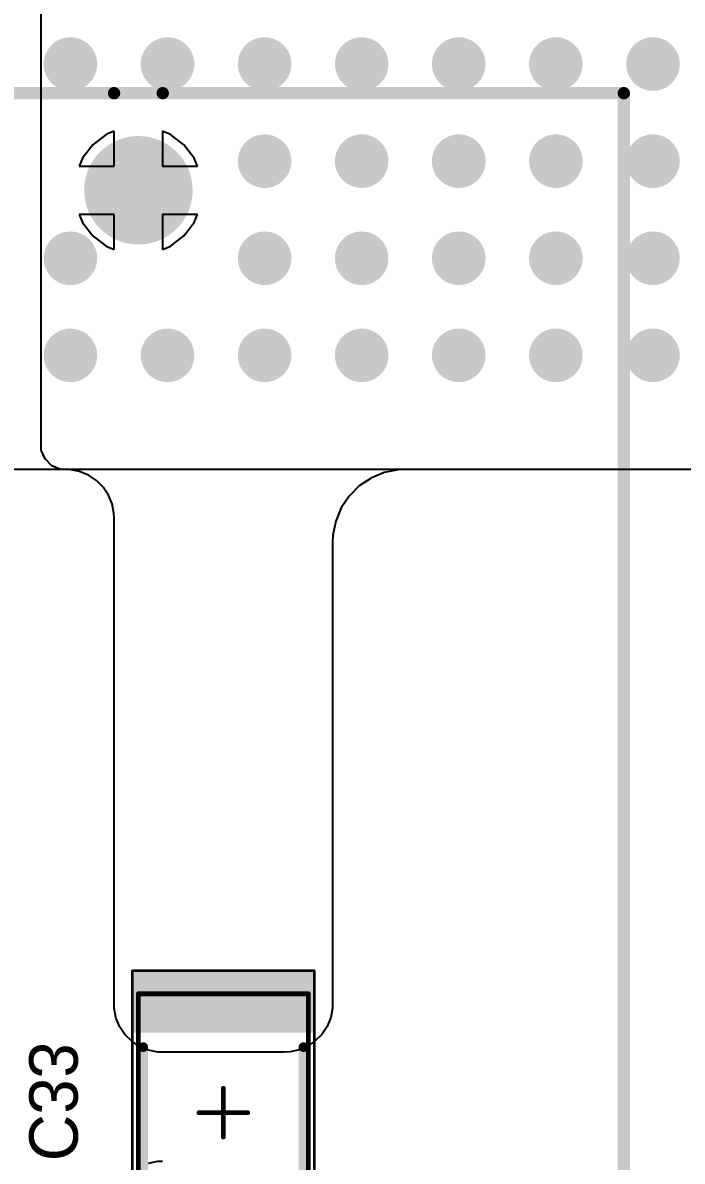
# Model space of a CAD drawing. Header units: millimetres. Extents: x 25 to 183, y 185 to 406.
# Drawn here: x 41.02 to 54.6, y 261.4 to 284.85 of the extents above; entities that cross this region are included whole.
import ezdxf

# ---------------------------------------------------------------- set-up
doc = ezdxf.new("R2010")
doc.units = ezdxf.units.MM
for name, color, linetype in [('BottomLayer', 5, 'Continuous'), ('BottomOverlay', 54, 'Continuous'), ('BottomPaste', 16, 'Continuous'), ('BottomSolder', 6, 'Continuous'), ('Mechanical13', 56, 'Continuous'), ('Mechanical15', 56, 'Continuous'), ('MultiLayer', 9, 'Continuous'), ('PadHoleLayer', 156, 'Continuous'), ('TopLayer', 1, 'Continuous'), ('TopOverlay', 2, 'Continuous'), ('TopSolder', 216, 'Continuous'), ('ViaHoleLayer', 16, 'Continuous')]:
    doc.layers.add(name, color=color, linetype=linetype)

# ---------------------------------------------------------------- blocks, each defined once
blk = doc.blocks.new('MKP_W20_H39_5_L41_5_LS37_5_1870')
at = {"layer": 'BottomLayer', "const_width": 1.016}
blk.add_lwpolyline([(-0.508, 0, 1), (0.508, 0, 1)], format="xyb", close=True, dxfattribs=at)
at = {"layer": 'BottomSolder', "const_width": 1.118}
blk.add_lwpolyline([(-0.559, 0, 1), (0.559, 0, 1)], format="xyb", close=True, dxfattribs=at)
at = {"layer": 'Mechanical13', "const_width": 0.254}
for points in [[(39.5, 10), (-2, 10)], [(-2, 0.501), (-2, 10)], [(-2, -10), (-2, 0.501)]]:
    blk.add_lwpolyline(points, dxfattribs=at)
at = {"layer": 'Mechanical13', "const_width": 0.127}
for points in [[(-2.064, 10, 1), (-1.937, 10, 1)], [(-2.064, 10, 1), (-1.937, 10, 1)], [(-2.064, 0.501, 1), (-1.937, 0.501, 1)], [(-2.064, 0.501, 1), (-1.937, 0.501, 1)]]:
    blk.add_lwpolyline(points, format="xyb", close=True, dxfattribs=at)
at = {"layer": 'MultiLayer', "const_width": 1.016}
blk.add_lwpolyline([(-0.508, 0, 1), (0.508, 0, 1)], format="xyb", close=True, dxfattribs=at)
at = {"layer": 'PadHoleLayer', "const_width": 0.6}
blk.add_lwpolyline([(-0.3, 0, 1), (0.3, 0, 1)], format="xyb", close=True, dxfattribs=at)
at = {"layer": 'TopLayer', "const_width": 1.016}
blk.add_lwpolyline([(-0.508, 0, 1), (0.508, 0, 1)], format="xyb", close=True, dxfattribs=at)
at = {"layer": 'TopOverlay', "const_width": 0.254}
for points in [[(39.5, 10), (-2, 10)], [(-2, -0.501), (-2, 10)], [(-2, -10), (-2, -0.501)]]:
    blk.add_lwpolyline(points, dxfattribs=at)
at = {"layer": 'TopOverlay', "const_width": 0.127}
for points in [[(-2.064, 10, 1), (-1.937, 10, 1)], [(-2.064, 10, 1), (-1.937, 10, 1)], [(-2.064, -0.501, 1), (-1.937, -0.501, 1)], [(-2.064, -0.501, 1), (-1.937, -0.501, 1)]]:
    blk.add_lwpolyline(points, format="xyb", close=True, dxfattribs=at)
at = {"layer": 'TopSolder', "const_width": 1.118}
blk.add_lwpolyline([(-0.559, 0, 1), (0.559, 0, 1)], format="xyb", close=True, dxfattribs=at)
blk = doc.blocks.new('SMD_C_1812_B_1882')
at = {"layer": 'BottomLayer'}
for points in [[(-2.8, 1.75), (-2.8, -1.75), (-1.75, 1.75), (-1.75, -1.75)], [(1.75, 1.75), (1.75, -1.75), (2.8, 1.75), (2.8, -1.75)]]:
    blk.add_solid(points, dxfattribs=at)
at = {"layer": 'BottomOverlay', "const_width": 0.2}
for points in [[(-1.35, 1.65), (1.35, 1.65)], [(-1.35, -1.65), (1.35, -1.65)]]:
    blk.add_lwpolyline(points, dxfattribs=at)
at = {"layer": 'BottomOverlay', "const_width": 0.1}
for points in [[(-1.4, 1.65, 1), (-1.3, 1.65, 1)], [(1.3, 1.65, 1), (1.4, 1.65, 1)], [(-1.4, -1.65, 1), (-1.3, -1.65, 1)], [(1.3, -1.65, 1), (1.4, -1.65, 1)]]:
    blk.add_lwpolyline(points, format="xyb", close=True, dxfattribs=at)
at = {"layer": 'BottomPaste'}
for points in [[(-2.8, 1.75), (-2.8, -1.75), (-1.75, 1.75), (-1.75, -1.75)], [(1.75, 1.75), (1.75, -1.75), (2.8, 1.75), (2.8, -1.75)]]:
    blk.add_solid(points, dxfattribs=at)
at = {"layer": 'BottomSolder'}
for points in [[(-2.902, 1.852), (-2.902, -1.852), (-1.648, 1.852), (-1.648, -1.852)], [(1.648, 1.852), (1.648, -1.852), (2.902, 1.852), (2.902, -1.852)]]:
    blk.add_solid(points, dxfattribs=at)
at = {"layer": 'Mechanical13', "const_width": 0.1}
for points in [[(-2.45, 1.75), (-2.45, -1.75)], [(-2.45, 1.75), (2.45, 1.75)], [(2.45, 1.75), (2.45, -1.75)], [(-2.45, -1.75), (2.45, -1.75)]]:
    blk.add_lwpolyline(points, dxfattribs=at)
at = {"layer": 'Mechanical13', "const_width": 0.05}
for points in [[(-2.475, 1.75, 1), (-2.425, 1.75, 1)], [(-2.475, 1.75, 1), (-2.425, 1.75, 1)], [(2.425, 1.75, 1), (2.475, 1.75, 1)], [(2.425, 1.75, 1), (2.475, 1.75, 1)], [(-2.475, -1.75, 1), (-2.425, -1.75, 1)], [(-2.475, -1.75, 1), (-2.425, -1.75, 1)], [(2.425, -1.75, 1), (2.475, -1.75, 1)], [(2.425, -1.75, 1), (2.475, -1.75, 1)]]:
    blk.add_lwpolyline(points, format="xyb", close=True, dxfattribs=at)
at = {"layer": 'Mechanical15'}
for points, const_width in [([(-2.925, 1.875), (-2.925, -1.875)], 0.05), ([(-2.925, 1.875), (2.925, 1.875)], 0.05), ([(2.925, 1.875), (2.925, -1.875)], 0.05), ([(0, 0.5), (0, -0.5)], 0.1), ([(-0.5, 0), (0.5, 0)], 0.1), ([(-2.925, -1.875), (2.925, -1.875)], 0.05)]:
    blk.add_lwpolyline(points, dxfattribs=dict(at, const_width=const_width))
for points, const_width in [([(-2.937, 1.875, 1), (-2.913, 1.875, 1)], 0.025), ([(-2.937, 1.875, 1), (-2.913, 1.875, 1)], 0.025), ([(2.913, 1.875, 1), (2.937, 1.875, 1)], 0.025), ([(2.913, 1.875, 1), (2.937, 1.875, 1)], 0.025), ([(-0.025, 0.5, 1), (0.025, 0.5, 1)], 0.05), ([(-0.525, 0, 1), (-0.475, 0, 1)], 0.05), ([(0.475, 0, 1), (0.525, 0, 1)], 0.05), ([(-0.025, -0.5, 1), (0.025, -0.5, 1)], 0.05), ([(-2.937, -1.875, 1), (-2.913, -1.875, 1)], 0.025), ([(-2.937, -1.875, 1), (-2.913, -1.875, 1)], 0.025), ([(2.913, -1.875, 1), (2.937, -1.875, 1)], 0.025), ([(2.913, -1.875, 1), (2.937, -1.875, 1)], 0.025)]:
    blk.add_lwpolyline(points, format="xyb", close=True, dxfattribs=dict(at, const_width=const_width))

msp = doc.modelspace()

# ---------------------------------------------------------------- linework, layer by layer
at = {"layer": 'BottomLayer'}
for p, q in [((41.4, 276.15), (41.4, 285.15)), ((41.4, 276.05), (41.4, 276.15)), ((41.476, 275.867), (41.4, 276.05)), ((41.617, 275.726), (41.476, 275.867)), ((41.783, 275.657), (41.617, 275.726)), ((41.9, 275.65), (41.783, 275.657)), ((41.901, 275.65), (41.9, 275.65)), ((41.9, 275.65), (41.9, 275.65)), ((41.9, 275.65), (41.9, 275.65)), ((41.9, 275.65), (41.9, 275.65)), ((41.998, 275.645), (41.901, 275.65)), ((42.017, 275.641), (41.998, 275.645)), ((42.19, 275.607), (42.017, 275.641)), ((42.371, 275.532), (42.19, 275.607)), ((48.465, 275.585), (48.193, 275.473)), ((48.753, 275.643), (48.465, 275.585)), ((48.9, 275.65), (48.753, 275.643)), ((71.9, 275.65), (48.9, 275.65)), ((42.534, 275.423), (42.371, 275.532)), ((42.673, 275.284), (42.534, 275.423)), ((48.193, 275.473), (47.948, 275.31)), ((42.782, 275.121), (42.673, 275.284)), ((42.857, 274.94), (42.782, 275.121)), ((47.74, 275.102), (47.577, 274.857)), ((47.948, 275.31), (47.74, 275.102)), ((42.895, 274.748), (42.857, 274.94)), ((47.577, 274.857), (47.465, 274.585)), ((42.9, 274.65), (42.895, 274.748)), ((42.9, 264.65), (42.9, 274.65)), ((47.465, 274.585), (47.407, 274.297)), ((47.407, 274.297), (47.4, 274.15)), ((47.4, 274.15), (47.4, 274.15)), ((47.4, 274.15), (47.4, 274.15)), ((47.4, 274.15), (47.4, 264.65)), ((42.9, 264.551), (42.9, 264.65)), ((42.938, 264.358), (42.9, 264.551)), ((47.4, 264.552), (47.362, 264.358)), ((47.4, 264.65), (47.4, 264.552)), ((43.014, 264.176), (42.938, 264.358)), ((47.362, 264.358), (47.286, 264.176)), ((43.123, 264.013), (43.014, 264.176)), ((47.286, 264.176), (47.177, 264.012)), ((43.263, 263.873), (43.123, 264.013)), ((43.426, 263.764), (43.263, 263.873)), ((47.037, 263.873), (46.874, 263.764)), ((47.177, 264.012), (47.037, 263.873)), ((43.608, 263.688), (43.426, 263.764)), ((43.802, 263.65), (43.608, 263.688)), ((43.9, 263.65), (43.802, 263.65)), ((46.4, 263.65), (43.9, 263.65)), ((46.525, 263.655), (46.4, 263.65)), ((46.4, 263.65), (46.4, 263.65)), ((46.692, 263.688), (46.525, 263.655)), ((46.874, 263.764), (46.692, 263.688)), ((43.608, 261.362), (43.801, 261.4)), ((43.801, 261.4), (43.9, 261.4))]:
    msp.add_line(p, q, dxfattribs=at)
at = {"layer": 'BottomLayer', "const_width": 0.45}
for points in [[(41.775, 284, 1), (42.225, 284, 1)], [(43.775, 284, 1), (44.225, 284, 1)], [(45.775, 284, 1), (46.225, 284, 1)], [(47.775, 284, 1), (48.225, 284, 1)], [(49.775, 284, 1), (50.225, 284, 1)], [(51.775, 284, 1), (52.225, 284, 1)], [(53.775, 284, 1), (54.225, 284, 1)], [(45.775, 282, 1), (46.225, 282, 1)], [(47.775, 282, 1), (48.225, 282, 1)], [(49.775, 282, 1), (50.225, 282, 1)], [(51.775, 282, 1), (52.225, 282, 1)], [(53.775, 282, 1), (54.225, 282, 1)], [(41.775, 280, 1), (42.225, 280, 1)], [(45.775, 280, 1), (46.225, 280, 1)], [(47.775, 280, 1), (48.225, 280, 1)], [(49.775, 280, 1), (50.225, 280, 1)], [(51.775, 280, 1), (52.225, 280, 1)], [(53.775, 280, 1), (54.225, 280, 1)], [(41.775, 278, 1), (42.225, 278, 1)], [(43.775, 278, 1), (44.225, 278, 1)], [(45.775, 278, 1), (46.225, 278, 1)], [(47.775, 278, 1), (48.225, 278, 1)], [(49.775, 278, 1), (50.225, 278, 1)], [(51.775, 278, 1), (52.225, 278, 1)], [(53.775, 278, 1), (54.225, 278, 1)]]:
    msp.add_lwpolyline(points, format="xyb", close=True, dxfattribs=at)
at = {"layer": 'BottomSolder', "const_width": 0.552}
for points in [[(41.724, 284, 1), (42.276, 284, 1)], [(43.724, 284, 1), (44.276, 284, 1)], [(45.724, 284, 1), (46.276, 284, 1)], [(47.724, 284, 1), (48.276, 284, 1)], [(49.724, 284, 1), (50.276, 284, 1)], [(51.724, 284, 1), (52.276, 284, 1)], [(53.724, 284, 1), (54.276, 284, 1)], [(45.724, 282, 1), (46.276, 282, 1)], [(47.724, 282, 1), (48.276, 282, 1)], [(49.724, 282, 1), (50.276, 282, 1)], [(51.724, 282, 1), (52.276, 282, 1)], [(53.724, 282, 1), (54.276, 282, 1)], [(41.724, 280, 1), (42.276, 280, 1)], [(45.724, 280, 1), (46.276, 280, 1)], [(47.724, 280, 1), (48.276, 280, 1)], [(49.724, 280, 1), (50.276, 280, 1)], [(51.724, 280, 1), (52.276, 280, 1)], [(53.724, 280, 1), (54.276, 280, 1)], [(41.724, 278, 1), (42.276, 278, 1)], [(43.724, 278, 1), (44.276, 278, 1)], [(45.724, 278, 1), (46.276, 278, 1)], [(47.724, 278, 1), (48.276, 278, 1)], [(49.724, 278, 1), (50.276, 278, 1)], [(51.724, 278, 1), (52.276, 278, 1)], [(53.724, 278, 1), (54.276, 278, 1)]]:
    msp.add_lwpolyline(points, format="xyb", close=True, dxfattribs=at)
at = {"layer": 'MultiLayer', "const_width": 0.45}
for points in [[(41.775, 284, 1), (42.225, 284, 1)], [(43.775, 284, 1), (44.225, 284, 1)], [(45.775, 284, 1), (46.225, 284, 1)], [(47.775, 284, 1), (48.225, 284, 1)], [(49.775, 284, 1), (50.225, 284, 1)], [(51.775, 284, 1), (52.225, 284, 1)], [(53.775, 284, 1), (54.225, 284, 1)], [(45.775, 282, 1), (46.225, 282, 1)], [(47.775, 282, 1), (48.225, 282, 1)], [(49.775, 282, 1), (50.225, 282, 1)], [(51.775, 282, 1), (52.225, 282, 1)], [(53.775, 282, 1), (54.225, 282, 1)], [(41.775, 280, 1), (42.225, 280, 1)], [(45.775, 280, 1), (46.225, 280, 1)], [(47.775, 280, 1), (48.225, 280, 1)], [(49.775, 280, 1), (50.225, 280, 1)], [(51.775, 280, 1), (52.225, 280, 1)], [(53.775, 280, 1), (54.225, 280, 1)], [(41.775, 278, 1), (42.225, 278, 1)], [(43.775, 278, 1), (44.225, 278, 1)], [(45.775, 278, 1), (46.225, 278, 1)], [(47.775, 278, 1), (48.225, 278, 1)], [(49.775, 278, 1), (50.225, 278, 1)], [(51.775, 278, 1), (52.225, 278, 1)], [(53.775, 278, 1), (54.225, 278, 1)]]:
    msp.add_lwpolyline(points, format="xyb", close=True, dxfattribs=at)
at = {"layer": 'TopLayer'}
for p, q in [((42.9, 282.617), (42.736, 282.55)), ((42.9, 281.9), (42.9, 282.617)), ((44.064, 282.55), (43.9, 282.617)), ((43.9, 282.617), (43.9, 281.9)), ((42.736, 282.55), (42.461, 282.339)), ((44.339, 282.339), (44.064, 282.55)), ((42.461, 282.339), (42.25, 282.064)), ((44.55, 282.064), (44.339, 282.339)), ((42.25, 282.064), (42.183, 281.9)), ((42.183, 281.9), (42.9, 281.9)), ((43.9, 281.9), (44.617, 281.9)), ((44.617, 281.9), (44.55, 282.064)), ((42.9, 280.9), (42.183, 280.9)), ((42.183, 280.9), (42.25, 280.736)), ((42.25, 280.736), (42.461, 280.461)), ((42.9, 280.183), (42.9, 280.9)), ((44.617, 280.9), (43.9, 280.9)), ((43.9, 280.9), (43.9, 280.183)), ((44.339, 280.461), (44.55, 280.736)), ((44.55, 280.736), (44.617, 280.9)), ((42.461, 280.461), (42.736, 280.25)), ((42.736, 280.25), (42.9, 280.183)), ((43.9, 280.183), (44.064, 280.25)), ((44.064, 280.25), (44.339, 280.461)), ((49.4, 275.65), (34.65, 275.65)), ((63.901, 275.651), (49.4, 275.65))]:
    msp.add_line(p, q, dxfattribs=at)
at = {"layer": 'TopLayer', "const_width": 0.45}
for points in [[(41.775, 284, 1), (42.225, 284, 1)], [(43.775, 284, 1), (44.225, 284, 1)], [(45.775, 284, 1), (46.225, 284, 1)], [(47.775, 284, 1), (48.225, 284, 1)], [(49.775, 284, 1), (50.225, 284, 1)], [(51.775, 284, 1), (52.225, 284, 1)], [(53.775, 284, 1), (54.225, 284, 1)], [(45.775, 282, 1), (46.225, 282, 1)], [(47.775, 282, 1), (48.225, 282, 1)], [(49.775, 282, 1), (50.225, 282, 1)], [(51.775, 282, 1), (52.225, 282, 1)], [(53.775, 282, 1), (54.225, 282, 1)], [(41.775, 280, 1), (42.225, 280, 1)], [(45.775, 280, 1), (46.225, 280, 1)], [(47.775, 280, 1), (48.225, 280, 1)], [(49.775, 280, 1), (50.225, 280, 1)], [(51.775, 280, 1), (52.225, 280, 1)], [(53.775, 280, 1), (54.225, 280, 1)], [(41.775, 278, 1), (42.225, 278, 1)], [(43.775, 278, 1), (44.225, 278, 1)], [(45.775, 278, 1), (46.225, 278, 1)], [(47.775, 278, 1), (48.225, 278, 1)], [(49.775, 278, 1), (50.225, 278, 1)], [(51.775, 278, 1), (52.225, 278, 1)], [(53.775, 278, 1), (54.225, 278, 1)]]:
    msp.add_lwpolyline(points, format="xyb", close=True, dxfattribs=at)
at = {"layer": 'TopSolder', "const_width": 0.552}
for points in [[(41.724, 284, 1), (42.276, 284, 1)], [(43.724, 284, 1), (44.276, 284, 1)], [(45.724, 284, 1), (46.276, 284, 1)], [(47.724, 284, 1), (48.276, 284, 1)], [(49.724, 284, 1), (50.276, 284, 1)], [(51.724, 284, 1), (52.276, 284, 1)], [(53.724, 284, 1), (54.276, 284, 1)], [(45.724, 282, 1), (46.276, 282, 1)], [(47.724, 282, 1), (48.276, 282, 1)], [(49.724, 282, 1), (50.276, 282, 1)], [(51.724, 282, 1), (52.276, 282, 1)], [(53.724, 282, 1), (54.276, 282, 1)], [(41.724, 280, 1), (42.276, 280, 1)], [(45.724, 280, 1), (46.276, 280, 1)], [(47.724, 280, 1), (48.276, 280, 1)], [(49.724, 280, 1), (50.276, 280, 1)], [(51.724, 280, 1), (52.276, 280, 1)], [(53.724, 280, 1), (54.276, 280, 1)], [(41.724, 278, 1), (42.276, 278, 1)], [(43.724, 278, 1), (44.276, 278, 1)], [(45.724, 278, 1), (46.276, 278, 1)], [(47.724, 278, 1), (48.276, 278, 1)], [(49.724, 278, 1), (50.276, 278, 1)], [(51.724, 278, 1), (52.276, 278, 1)], [(53.724, 278, 1), (54.276, 278, 1)]]:
    msp.add_lwpolyline(points, format="xyb", close=True, dxfattribs=at)
at = {"layer": 'ViaHoleLayer', "const_width": 0.25}
for points in [[(41.875, 284, 1), (42.125, 284, 1)], [(43.875, 284, 1), (44.125, 284, 1)], [(45.875, 284, 1), (46.125, 284, 1)], [(47.875, 284, 1), (48.125, 284, 1)], [(49.875, 284, 1), (50.125, 284, 1)], [(51.875, 284, 1), (52.125, 284, 1)], [(53.875, 284, 1), (54.125, 284, 1)], [(45.875, 282, 1), (46.125, 282, 1)], [(47.875, 282, 1), (48.125, 282, 1)], [(49.875, 282, 1), (50.125, 282, 1)], [(51.875, 282, 1), (52.125, 282, 1)], [(53.875, 282, 1), (54.125, 282, 1)], [(41.875, 280, 1), (42.125, 280, 1)], [(45.875, 280, 1), (46.125, 280, 1)], [(47.875, 280, 1), (48.125, 280, 1)], [(49.875, 280, 1), (50.125, 280, 1)], [(51.875, 280, 1), (52.125, 280, 1)], [(53.875, 280, 1), (54.125, 280, 1)], [(41.875, 278, 1), (42.125, 278, 1)], [(43.875, 278, 1), (44.125, 278, 1)], [(45.875, 278, 1), (46.125, 278, 1)], [(47.875, 278, 1), (48.125, 278, 1)], [(49.875, 278, 1), (50.125, 278, 1)], [(51.875, 278, 1), (52.125, 278, 1)], [(53.875, 278, 1), (54.125, 278, 1)]]:
    msp.add_lwpolyline(points, format="xyb", close=True, dxfattribs=at)

# ---------------------------------------------------------------- block references
for name, p, rotation in [('MKP_W20_H39_5_L41_5_LS37_5_1870', (43.4, 281.4), 270), ('SMD_C_1812_B_1882', (45.15, 262.4), 90)]:
    msp.add_blockref(name, p, dxfattribs=dict(rotation=rotation))

# ---------------------------------------------------------------- texts
at = {"layer": 'BottomOverlay', "text_generation_flag": 2}
msp.add_text('C33', height=1, rotation=270, dxfattribs=at).set_placement((41.15, 261.4))

doc.saveas('drawing.dxf')
